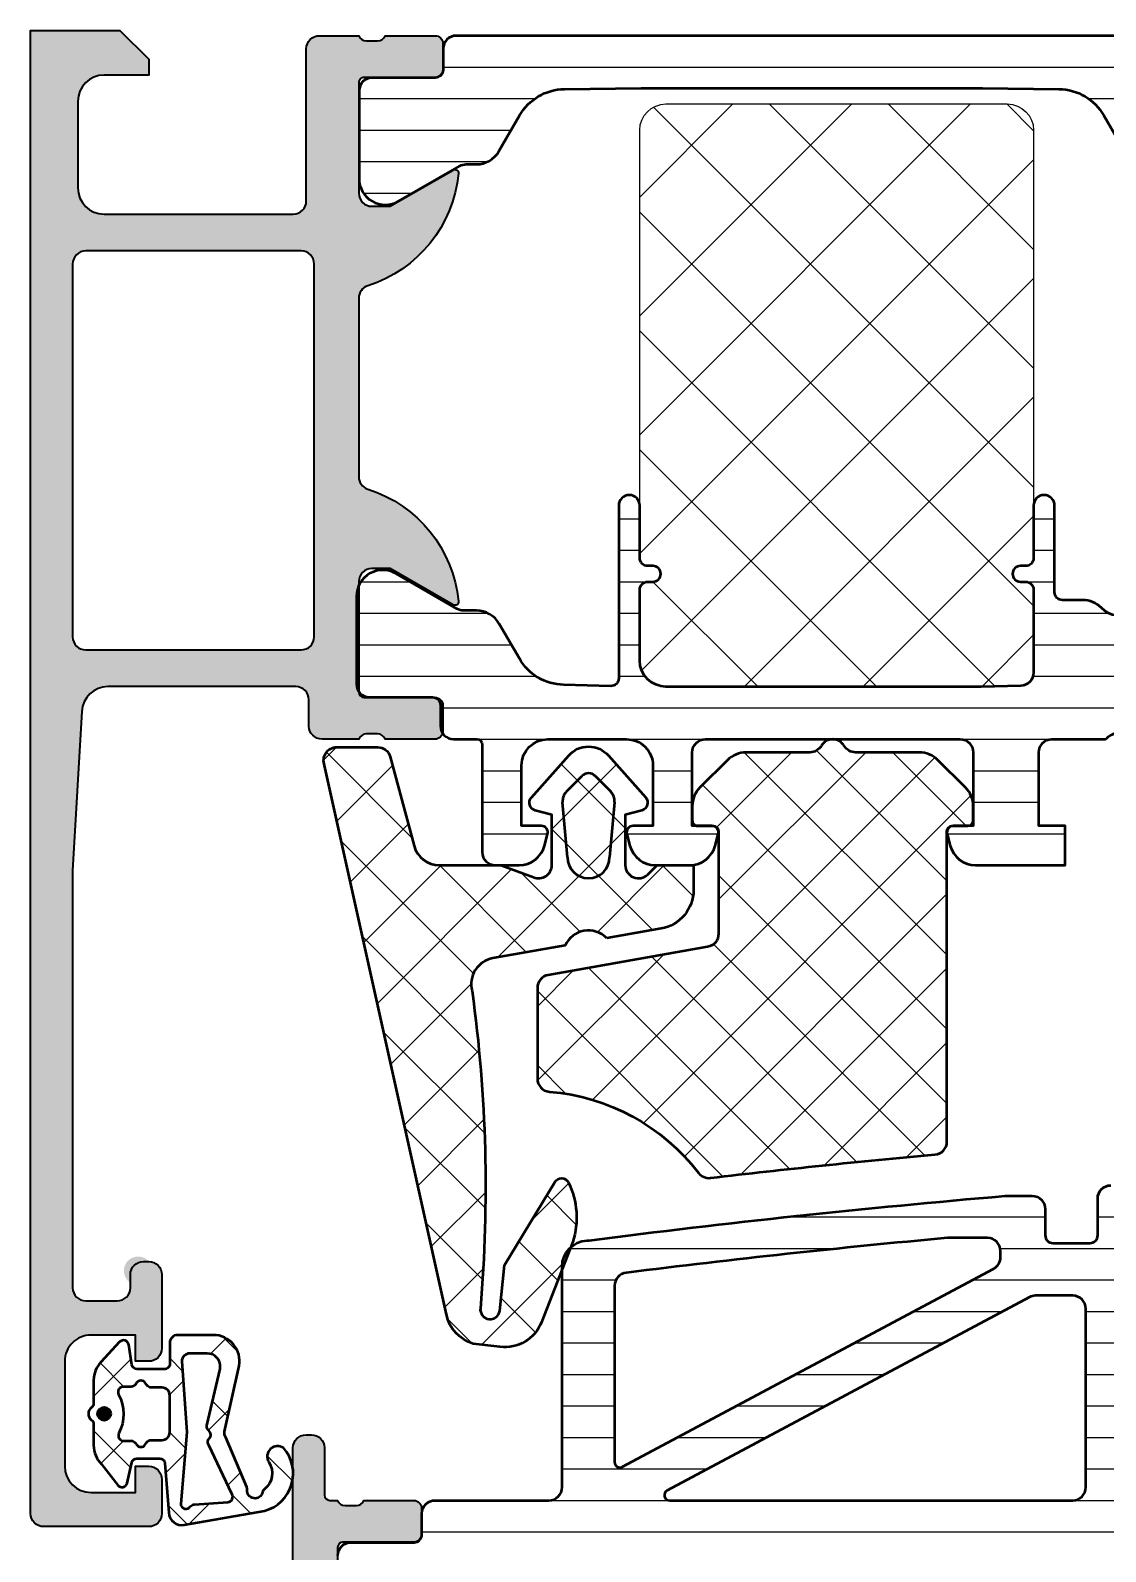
# Model space of a CAD drawing. Header units: millimetres. Extents: x 31 to 106, y 145 to 245.
# Drawn here: x 31.3 to 72.3, y 187.4 to 245.3 of the extents above; entities that cross this region are included whole.
import ezdxf

# ---------------------------------------------------------------- set-up
doc = ezdxf.new("R2010")
doc.units = ezdxf.units.MM
for name, color, linetype, lineweight in [('S03_AL_Kontur', 255, 'Continuous', 35), ('S04_AL_Schraffur', 253, 'Continuous', 25), ('S05_EPDM_Kontur', 31, 'Continuous', 50), ('S06_EPDM_Schraffur', 43, 'Continuous', 25), ('S07_Isolation_Kontur', 91, 'Continuous', 50), ('S08_Isolation_Schraffur', 103, 'Continuous', 25), ('S09_KS_Kontur', 254, 'Continuous', 50), ('S35_Dämmung_Kontur', 3, 'Continuous', 25), ('S36_Dämmung_Schraffur', 120, 'Continuous', 25)]:
    doc.layers.add(name, color=color, linetype=linetype, lineweight=lineweight)

msp = doc.modelspace()

# ---------------------------------------------------------------- hatches: boundary and pattern name
at = {"layer": 'S04_AL_Schraffur'}
h = msp.add_hatch(color=256, dxfattribs=at)
h.dxf.hatch_style = 1
h.paths.add_polyline_path([(44.16527519294664, 235.6048583005465, 0.2992013024098275), (47.61702966813671, 239.8770041083077, 0.6105378334010372), (47.4105145034149, 240.0101516453349), (45.01769418038735, 238.6286561877126), (44.31769418038735, 238.6286561877126, -0.414213562373095), (43.81769418038735, 239.1286561877126), (43.81769418038735, 243.3386561877125, -0.4142135623730943), (44.01769418038735, 243.5386561877125), (46.71769418038731, 243.5386561877125, 0.4142135623730943), (47.01769418038735, 243.8386561877126), (47.01769418038735, 244.8286561877125, 0.4142135623730943), (46.71769418038731, 245.1286561877125), (44.81769418038735, 245.1286561877125, -0.3178372451957852), (44.53485146791273, 244.9286561877125), (44.10053689286197, 244.9286561877125, -0.3178372451957847), (43.81769418038735, 245.1286561877125), (42.31769418038735, 245.1286561877125, 0.414213562373095), (41.81769418038735, 244.6286561877125), (41.81769418038735, 238.8286561877125, -0.4142135623730949), (41.31769418038735, 238.3286561877125), (34.11769418038735, 238.3286561877125, -0.4142135623730951), (33.11769418038735, 239.3286561877125), (33.11769418038735, 242.6286561877126, -0.4142135623730949), (34.11769418038735, 243.6286561877126), (35.81769418038735, 243.6286561877126), (35.81769418038735, 244.2286561877125), (34.71769418038735, 245.3286561877125), (31.31769418038735, 245.3286561877125), (31.31769418038733, 188.8286561877125, 0.4142135623730917), (31.81769418038734, 188.3286561877125), (35.81769418038733, 188.3286561877125, 0.4142135623730957), (36.31769418038733, 188.8286561877125), (36.31769418038733, 190.1286561877126, 0.4142135623730957), (35.81769418038733, 190.6286561877126), (35.31769418038733, 190.6286561877126), (35.31769418038733, 189.6286561877125), (33.61769418038734, 189.6286561877125, -0.4142135623730953), (32.61769418038734, 190.6286561877125), (32.61769418038733, 194.6286561877126, -0.4142135623730979), (33.61769418038735, 195.6286561877126), (35.31769418038733, 195.6286561877126), (35.31769418038734, 194.6286561877126), (35.81769418038733, 194.6286561877125, 0.4142135623730983), (36.31769418038733, 195.1286561877125), (36.31769418038733, 197.9286561877125, 0.4142135623731004), (35.81769418038733, 198.4286561877125, 1.076162944455414), (35.05699816460293, 197.6674280651443, -0.5688013135894785), (34.61769418038735, 196.9286561877125), (33.41769418038735, 196.9286561877125, -0.4142135623730964), (32.91769418038734, 197.4286561877125), (32.91769418038734, 213.3286561877125), (33.26381131127526, 219.3857059782511, -0.3975921079079044), (34.26218264569924, 220.3286561877125), (41.41769418038734, 220.3286561877125, -0.4142135623730945), (41.91769418038734, 219.8286561877125), (41.91769418038734, 218.8286561877125, 0.4142135623730961), (42.41769418038734, 218.3286561877125), (43.81769418038735, 218.3286561877125, -0.3178372451957805), (44.10053689286196, 218.5286561877125), (44.53485146791272, 218.5286561877125, -0.3178372451957868), (44.81769418038735, 218.3286561877125), (46.71769418038731, 218.3286561877125, 0.4142135623730966), (47.01769418038734, 218.6286561877126), (47.01769418038734, 219.6186561877125, 0.4142135623730951), (46.7176941803873, 219.9186561877125), (44.01769418038734, 219.9186561877125, -0.4142135623730936), (43.81769418038735, 220.1186561877125), (43.81769418038735, 224.3286561877125, -0.4142135623730951), (44.31769418038735, 224.8286561877125), (45.01769418038734, 224.8286561877125), (47.4105145034149, 223.4471607300902, 0.6105378334010365), (47.61702966813671, 223.5803082671174, 0.2992013024098272), (44.16527519294664, 227.8524540748786, -0.3261337620560258), (43.81769418038735, 228.3286561877125), (43.81769418038736, 235.1286561877126, -0.3261337620560252)])
h.paths.add_polyline_path([(42.11769418038735, 236.4286561877125), (42.11769418038735, 222.2286561877125, -0.4142135623730954), (41.61769418038735, 221.7286561877125), (33.41769418038734, 221.7286561877125, -0.4142135623730954), (32.91769418038734, 222.2286561877125), (32.91769418038734, 236.4286561877125, -0.4142135623730958), (33.41769418038735, 236.9286561877125), (41.61769418038735, 236.9286561877125, -0.4142135623730941)], flags=16)
h = msp.add_hatch(color=256, dxfattribs=at)
h.dxf.hatch_style = 1
h.paths.add_polyline_path([(43.0101012291484, 169.5286561877109, -0.3178372451957793), (43.29294394162302, 169.7286561877109), (43.72725851667378, 169.7286561877109, -0.3178372451957834), (44.0101012291484, 169.5286561877109), (45.91010122914836, 169.5286561877109, 0.4142135623730959), (46.2101012291484, 169.828656187711), (46.21010122914838, 170.8186561877109, 0.414213562373095), (45.91010122914833, 171.1186561877109), (43.21010122914838, 171.1186561877109, -0.4142135623730957), (43.01010122914837, 171.3186561877109), (43.0101012291483, 175.5286561877109, -0.4142135623730955), (43.5101012291483, 176.0286561877109), (44.2101012291483, 176.0286561877109), (46.60292155217587, 174.6471607300886, 0.6105378334010382), (46.80943671689768, 174.7803082671158, 0.2842929205727157), (43.61694753460064, 178.9615449839678, -0.6886036573143335), (43.61694753460063, 179.895767391454, 0.2842929205727156), (46.80943671689754, 184.0770041083061, 0.6105378334010355), (46.60292155217574, 184.2101516453333), (44.2101012291482, 182.8286561877109), (43.51010122914819, 182.8286561877109, -0.4142135623730935), (43.01010122914819, 183.3286561877109), (43.01010122914813, 187.5386561877109, -0.4142135623730958), (43.21010122914812, 187.7386561877109), (45.91010122914808, 187.7386561877109, 0.4142135623730934), (46.21010122914812, 188.038656187711), (46.2101012291481, 189.0286561877109, 0.4142135623730972), (45.91010122914806, 189.3286561877109), (44.0101012291481, 189.3286561877109, -0.3178372451957927), (43.72725851667348, 189.1286561877109), (43.29294394162272, 189.1286561877109, -0.3178372451957778), (43.01010122914811, 189.3286561877109), (42.71010122914809, 189.3286561877109, -0.4142135623730898), (42.5101012291481, 189.5286561877109), (42.5101012291481, 191.3286561877109, 0.4142135623730855), (42.01010122914811, 191.8286561877109), (41.81010122914873, 191.8286561877109, 0.4142135623731049), (41.31010122914871, 191.3286561877109), (41.3101012291487, 182.4286561877109, -0.4142135623730954), (40.81010122914871, 181.9286561877109), (33.0101012291487, 181.9286561877109, -0.4142135623730945), (32.5101012291487, 182.4286561877109), (32.5101012291487, 182.8286561877107, 0.4142135623730948), (32.0101012291487, 183.3286561877107), (31.81010122914869, 183.3286561877107, 0.414213562373095), (31.3101012291487, 182.8286561877107), (31.3101012291487, 149.8286561877107, 0.414213562373094), (31.8101012291487, 149.3286561877107), (35.81010122914869, 149.3286561877107, 0.4142135623730941), (36.31010122914869, 149.8286561877107), (36.31010122914869, 151.1286561877107, 0.4142135623730951), (35.81010122914869, 151.6286561877107), (35.31010122914869, 151.6286561877107), (35.31010122914869, 150.6286561877107), (33.61010122914869, 150.6286561877107, -0.4142135623730952), (32.61010122914869, 151.6286561877107), (32.61010122914869, 155.6286561877107, -0.4142135623730953), (33.6101012291487, 156.6286561877107), (35.3101012291487, 156.6286561877107), (35.3101012291487, 155.6286561877107), (35.81010122914869, 155.6286561877107, 0.4142135623730951), (36.31010122914869, 156.1286561877107), (36.31010122914869, 158.9286561877107, 0.4142135623730961), (35.81010122914869, 159.4286561877107), (35.6101012291487, 159.4286561877107, 0.4142135623730943), (35.1101012291487, 158.9286561877107), (35.1101012291487, 158.4286561877107, -0.4142135623730946), (34.6101012291487, 157.9286561877107), (33.41010122914869, 157.9286561877107, -0.4142135623730951), (32.91010122914869, 158.4286561877107), (32.91010122914869, 168.5286561877108, -0.4142135623730905), (33.91010122914868, 169.5286561877108)])
h.paths.add_polyline_path([(40.81010122914871, 170.7286561877112), (33.31010122914871, 170.7286561877109, -0.4142135623731053), (32.8101012291487, 171.2286561877109), (32.8101012291487, 180.2286561877109, -0.4142135623730952), (33.3101012291487, 180.7286561877109), (40.8101012291487, 180.7286561877109, -0.4142135623730939), (41.3101012291487, 180.2286561877109), (41.3101012291487, 171.2286561877112, -0.4142135623730847)], flags=16)
at = {"layer": 'S06_EPDM_Schraffur'}
h = msp.add_hatch(dxfattribs=at)
h.set_pattern_fill('NETZ', color=256, scale=2, angle=-45.00000000000001, style=0)
h.set_pattern_definition([(315, (31.3677119216043, 257.3285178041407), (1.414213562373095, 1.414213562373095), []), (44.99999999999999, (31.3677119216043, 257.3285178041407), (-1.414213562373095, 1.414213562373095), [])])
edge = h.paths.add_edge_path()
edge.add_arc((52.56314611915154, 210.0708882571863), 0.9713877610137671, 44.0059279454997, 155.9940641650832)
edge.add_line((51.67578017943199, 210.4660791873365), (48.92353118039334, 209.980786187716))
edge.add_arc((49.09722448890084, 208.9959563999015), 1.000029537757233, 100.0023272227083, 194.9989039853063)
edge.add_arc((-6.045031802060379, 201.2738012027431), 54.68795756790638, -4.856699398589797, 7.843717563104576, ccw=False)
edge.add_arc((48.81662236768193, 196.6026198447055), 0.372323870243271, 173.6647552018217, 351.2461870529219)
edge.add_line((49.18460918039334, 196.545956187716), (49.36177332646336, 198.2920631322287))
edge.add_line((49.36177332646336, 198.2920631322287), (51.27802311645477, 201.4561862756965))
edge.add_arc((51.53463280056364, 201.3007788433725), 0.3000000000000085, 26.129504434427815, 148.8001497065764, ccw=False)
edge.add_arc((49.11074659720434, 200.1117811160051), 2.999803682218476, -18.043392117398014, 26.129504434428497, ccw=False)
edge.add_line((51.96302657617078, 199.1826303997923), (50.77572844610092, 196.1216275247541))
edge.add_arc((49.37724480239701, 196.6640696859958), 1.499999999999998, -96.98741127286962, -21.200217391158276, ccw=False)
edge.add_line((49.19476790722414, 195.1752103297341), (48.16831318039333, 195.298824187716))
edge.add_arc((48.61939831883802, 196.7294404950903), 1.500046939615872, 192.5013586359846, 252.4995064209961, ccw=False)
edge.add_line((47.15491618039334, 196.404736187716), (42.51572518039335, 217.330746187716))
edge.add_arc((42.97768711259302, 217.5220754679668), 0.5000157200358424, 90.00194022615801, 202.4977114674045, ccw=False)
edge.add_line((42.97767018039335, 218.022091187716), (44.53502039517954, 218.022091187716))
edge.add_arc((44.53502039517954, 217.522091187716), 0.4999999999999991, 14.999917573376592, 90.0000000000004, ccw=False)
edge.add_line((45.01798349449419, 217.6515000154689), (45.92585118039335, 214.263272187716))
edge.add_arc((46.89180649996707, 214.5221296088279), 1.000038421200656, 195.0016864338887, 269.9992368739611)
edge.add_line((46.89179318039335, 213.522091187716), (49.22524918039335, 213.522091187716))
edge.add_line((49.22524918039335, 213.522091187716), (50.47637318039335, 213.066719187716))
edge.add_arc((50.66772265355308, 213.5286519815737), 0.4999965269076097, 247.4988730147113, 360.000940361173)
edge.add_line((51.16771918039335, 213.528660187716), (51.16771918039335, 215.448188187716))
edge.add_line((51.16771918039335, 215.448188187716), (50.5382488025999, 215.6168618540212))
edge.add_arc((50.61589777480236, 215.9066387287298), 0.3000000000000008, 138.3540704578866, 254.999355684077, ccw=False)
edge.add_line((50.39171808502017, 216.1059963638712), (51.81194518039334, 217.703056187716))
edge.add_arc((52.56769768039334, 217.0481781401498), 1.000013549128357, 40.909730829595105, 139.0902691704048, ccw=False)
edge.add_line((53.32345018039334, 217.703056187716), (54.74336821884023, 216.1059706072565))
edge.add_arc((54.51916538928366, 215.9066389960684), 0.2999999999999996, -74.99026211541212, 41.639278690996775, ccw=False)
edge.add_line((54.59686035178219, 215.6168744488886), (53.96773118039335, 215.448185187716))
edge.add_line((53.96773118039335, 215.448185187716), (53.96773118039335, 213.528660187716))
edge.add_arc((54.46772637218235, 213.528654360893), 0.4999951918229537, 179.999332288849, 315.0002945440687)
edge.add_line((54.82127818039334, 213.175106187716), (55.17544118039335, 213.528660187716))
edge.add_line((55.17544118039335, 213.528660187716), (56.56772718039335, 213.528660187716))
edge.add_line((56.56772718039335, 213.528660187716), (56.56772718039335, 212.587311187716))
edge.add_arc((55.0676952454513, 212.5873393662295), 1.500031935206718, -79.9991419466266, -0.0010763170158156754, ccw=False)
edge.add_line((55.32819518039334, 211.110100187716), (53.26183417899682, 210.7457431877284))
edge = h.paths.add_edge_path(flags=16)
edge.add_line((53.55567699844506, 215.932133559668), (53.36772718039335, 213.828660187716))
h = msp.add_hatch(dxfattribs=at)
h.set_pattern_fill('NETZ', color=256, scale=2, angle=315)
h.set_pattern_definition([(315, (8096.910820381468, 602.7575692869513), (1.414213562373096, 1.414213562373095), []), (44.99999999999999, (8096.910820381468, 602.7575692869513), (-1.414213562373095, 1.414213562373096), [])])
h.paths.add_polyline_path([(38.27832109200216, 195.6281009038623, -0.4663076581551321), (39.26312884501357, 194.4544527261954), (38.70229377031563, 191.9476793517489, 0.1943803091377076), (38.74902482445276, 191.7278270274078), (39.54864645517017, 189.8282961821328, -0.1245515656052123), (39.56336824101862, 189.7312877751708, 0.9535554699816328), (40.15173220616788, 189.6455206579036, -0.1581425314764783), (40.21726583850767, 189.7501131924456, 0.3934005798321075), (40.38649384142872, 190.7912639663129, -0.8049705974469828), (40.9507112112048, 191.3283923290392, -0.555398779801718), (40.22842184163682, 188.932411345188), (37.16443632488762, 188.3958105833204, -0.4427654286970089), (36.57966032508983, 188.8499105983982), (36.43394853502531, 190.7413874651118, 0.3948670791996577), (36.23439062117149, 190.9280969038623), (35.36748174702706, 190.9280969038624, 0.3488735622163756), (35.17266275301307, 190.773324766638), (34.98908516122145, 189.9825643910241, -0.6341571971656018), (34.63539518416263, 189.9063014691836), (34.02299848551564, 190.7071199496536, -0.2034522994235669), (33.71765685597501, 191.4264597499918), (33.71765685597501, 192.2283129038611, 0.2360679775000604), (33.63765685597417, 192.3883129038619, -0.5000000000001842), (33.63765685597417, 192.8683129038623, 0.2360679774996756), (33.7176568559741, 193.0283129038621), (33.7176568559741, 193.9100049289086, -0.1903920438502426), (33.98771620773158, 194.5935154628749), (34.70876589635799, 195.3635452590176, -0.6233693057504083), (35.05222084562291, 195.258574133154), (35.17470113284224, 194.4963602943697, 0.3682809726900964), (35.37216795245848, 194.3280912752993), (36.41766485597481, 194.3280912752993, 0.4142135623730951), (36.61766485597462, 194.5280912752991), (36.61766485597462, 195.3281009038621, -0.4142135623730951), (36.91766485597481, 195.6281009038623)])
h.paths.add_polyline_path([(37.3772181405663, 194.9281009038623, 0.4142135623730544), (37.07721814056612, 194.6281009038622), (37.26418800803521, 191.930671003431), (37.03398694042488, 189.2027218820645, 0.7374454539019386), (37.39906287068487, 189.0898062620251, -0.2337516465742355), (37.55367160969553, 189.1766165489364), (38.82541468890548, 189.2614885762672, 0.5831827633969052), (38.98075501216744, 189.5730530639123), (38.10115289220965, 191.4365325117668, -0.3561593751159847), (38.12410332584085, 191.6883419981618, 0.4460614188441199), (38.10508177713444, 191.9853630900179, -0.276121491288058), (38.03195575870512, 192.1771429117062), (38.53237424998923, 194.3412768150289, 0.466307658154842), (38.03997037348262, 194.9281009038623)], flags=16)
h.paths.add_polyline_path([(36.31766485597444, 193.6285256359857), (35.91156473340078, 193.6285256359857, -0.243487066904304), (35.74826063308473, 193.7130623482277), (35.68444011928813, 193.8033261176875, 0.5373193821394026), (35.3508857904605, 193.8033261176874), (35.30880681757543, 193.7438122328626, -0.2434870669036027), (35.14550271726029, 193.6592755206215), (34.84615851752341, 193.6592755206215, 0.5634346059587853), (34.66890755258618, 193.3666359209453, -0.2410849356643817), (34.68142442800826, 191.8869780043404, 0.5578755624467362), (34.86021724750179, 191.5973502871029), (35.14550271726029, 191.5973502871029, -0.2434870669037885), (35.30880681757634, 191.5128135748613), (35.3508857904605, 191.4532996900369, 0.537319382139437), (35.68444011928813, 191.4532996900369), (35.74826063308473, 191.5435634594964, -0.2434870669046598), (35.91156473340078, 191.6281001717386), (36.31766485597444, 191.6281001717386, 0.4142135623730542), (36.61766485597462, 191.9281001717387), (36.61766485597462, 193.3285256359856, 0.4142135623730951)], flags=16)
h.paths.add_polyline_path([(34.11765685597464, 192.8783129038622, 1), (34.11765685597464, 192.3783129038622, 1)], flags=16)
at = {"layer": 'S08_Isolation_Schraffur'}
h = msp.add_hatch(dxfattribs=at)
h.set_pattern_fill('LINIE', color=256, scale=1.2, angle=-1.272221872585407e-14)
h.set_pattern_definition([(360, (61.06769418038735, 245.1286561877125), (3.399323338588787e-16, 1.2), [])])
h.paths.add_polyline_path([(72.97901904579254, 240.7286561877125, 0.267949192431127), (73.84504444957699, 240.2286561877125), (74.23243829206159, 240.2286561877125, -0.1316524975874004), (74.4824382920616, 240.1616688896047), (76.80769418038734, 238.8191817765451, 0.5773502691896268), (78.30769418038736, 239.6852071803295), (78.30769418038736, 243.0286561877125, 0.4142135623730951), (77.80769418038734, 243.5286561877125), (75.40769418038735, 243.5286561877125, -0.4142135623730958), (75.10769418038734, 243.8286561877125), (75.10769418038734, 244.6286561877125, 0.4142135623730951), (74.60769418038734, 245.1286561877125), (47.52769418038735, 245.1286561877125, 0.4142135623730935), (47.02769418038735, 244.6286561877125), (47.02769418038735, 243.8286561877125, -0.4142135623730935), (46.72769418038735, 243.5286561877125), (44.32769418038735, 243.5286561877125, 0.4142135623730966), (43.82769418038735, 243.0286561877125), (43.82769418038735, 239.6852071803295, 0.5773502691896255), (45.32769418038734, 238.8191817765451), (47.6529500687131, 240.1616688896047, -0.1316524975873947), (47.9029500687131, 240.2286561877125), (48.29034391119773, 240.2286561877125, 0.2679491924311212), (49.15636931498216, 240.7286561877125), (49.94398391825275, 242.0928446973604, -0.2646477754690327), (51.65137296201445, 243.0926926409315), (54.56769418038735, 243.1286561877125), (67.56769418038735, 243.1286561877125), (70.48401539876025, 243.0926926409315, -0.264647775469033), (72.19140444252194, 242.0928446973604)])
h = msp.add_hatch(dxfattribs=at)
h.set_pattern_fill('LINIE', color=256, scale=1.2, angle=180)
h.set_pattern_definition([(180, (61.01769418038734, 218.3261499062658), (-3.399323338588787e-16, -1.2), [])])
h.paths.add_polyline_path([(47.8029500687131, 223.2261499062658, -0.1316524975873974), (47.55295006871309, 223.2931372043736), (45.22769418038735, 224.6356243174332, 0.5773502691896261), (43.72769418038735, 223.7695989136488), (43.72769418038734, 220.4261499062658, 0.414213562373095), (44.22769418038734, 219.9261499062658), (46.62769418038734, 219.9261499062658, -0.4142135623730947), (46.92769418038734, 219.6261499062658), (46.92769418038734, 218.8261499062658, 0.4142135623730955), (47.42769418038735, 218.3261499062658), (48.26769418038734, 218.3261499062658), (48.26769418038734, 218.3286561877125, 0.02504709114045534), (48.31769418038734, 218.3261499062658, -0.41421356237309), (48.51769418038734, 218.1261499062658), (48.51769418038734, 214.0261499062658, 0.4142135623730965), (49.01769418038735, 213.5261499062658), (49.92424974697201, 213.5261499062658, 0.3394542588633713), (50.89017557326106, 214.2673308611633), (51.00917563695961, 214.7114451449902, 0.4931454260313071), (50.76769418038734, 215.0261499062658), (50.01769418038734, 215.0261499062658), (50.01769418038734, 217.3261499062658, -0.4142135623730954), (51.01769418038734, 218.3261499062658), (54.01769418038734, 218.3261499062658, -0.4142135623730951), (55.01769418038735, 217.3261499062658), (55.01769418038735, 215.0261499062658), (54.26769418038734, 215.0261499062658, 0.4931454260313065), (54.02621272381508, 214.7114451449902), (54.14521278751362, 214.2673308611633, 0.3394542588633756), (55.11113861380269, 213.5261499062658), (56.42424974697202, 213.5261499062658, 0.3394542588633764), (57.39017557326108, 214.2673308611633), (57.50917563695961, 214.7114451449902, 0.4931454260313008), (57.26769418038735, 215.0261499062658), (56.51769418038735, 215.0261499062658), (56.51769418038735, 217.8261499062658, -0.4142135623730953), (57.01769418038735, 218.3261499062658), (66.71769418038734, 218.3261499062658, -0.4142135623730948), (67.21769418038734, 217.8261499062658), (67.21769418038734, 215.0261499062658), (66.46769418038734, 215.0261499062658, 0.4931454260313027), (66.22621272381508, 214.7114451449902), (66.34521278751362, 214.2673308611633, 0.3394542588633759), (67.31113861380268, 213.5261499062658), (70.71769418038734, 213.5261499062658), (70.71769418038734, 215.0261499062658), (69.71769418038734, 215.0261499062658), (69.71769418038734, 217.8261499062658, -0.4142135623730951), (70.21769418038734, 218.3261499062658), (72.25867718601239, 218.3261499062658, -0.4472135954999584), (73.37671117476229, 218.3261499062658), (73.71769418038733, 218.3261499062658, 0.0250470911404609), (73.76769418038735, 218.3286561877125), (73.76769418038735, 218.3261499062658), (74.60769418038734, 218.3261499062658, 0.4142135623730945), (75.10769418038734, 218.8261499062658), (75.10769418038734, 219.6261499062658, -0.4142135623730935), (75.40769418038735, 219.9261499062658), (77.80769418038734, 219.9261499062658, 0.4142135623730958), (78.30769418038734, 220.4261499062658), (78.30769418038734, 223.7695989136488, 0.5773502691896258), (76.80769418038734, 224.6356243174332), (74.48243829206159, 223.2931372043736, -0.1316524975873963), (74.23243829206159, 223.2261499062658), (73.56602565774213, 223.2261499062658, 0.1313259594334767), (73.31658183195721, 223.1594832395992, -0.3418863450050346), (72.10355133753306, 223.3261499062658, 0.2015127546239948), (71.38940849467878, 223.6261499062658), (70.61769418038735, 223.6261499062658, -0.4142135623730955), (70.31769418038735, 223.9261499062658), (70.31769418038735, 227.2261499062658, 1), (69.51769418038735, 227.2261499062658), (69.51769418038735, 225.2261499062658, -0.4142135623730951), (69.21769418038735, 224.9261499062658), (69.01769418038735, 224.9261499062658, 1), (69.01769418038735, 224.3261499062658), (69.21769418038734, 224.3261499062658, -0.4142135623730955), (69.51769418038734, 224.0261499062658), (69.51769418038735, 220.8635752600964, -0.4069560149708261), (69.03011402366454, 220.3637295364047), (67.51769418038735, 220.3261499062658), (55.51769418038737, 220.3261499062658, -0.4142135623730931), (54.51769418038737, 221.3261499062658), (54.51769418038735, 224.0261499062658, -0.4142135623730966), (54.81769418038735, 224.3261499062658), (55.01769418038735, 224.3261499062658, 1), (55.01769418038735, 224.9261499062658), (54.81769418038735, 224.9261499062658, -0.4142135623730973), (54.51769418038735, 225.2261499062658), (54.51769418038735, 227.2261499062658, 1), (53.71769418038734, 227.2261499062658), (53.71769418038734, 220.6535745892182, -0.4215085466203933), (53.41024227442102, 220.3536671550032), (51.61458623792378, 220.3982844548939, -0.2613037072498511), (49.93221480346366, 221.397667349661), (49.16521504179414, 222.7261499062658, 0.2679491924311232), (48.2991896380097, 223.2261499062658)])
h = msp.add_hatch(dxfattribs=at)
h.set_pattern_fill('NETZ', color=256, scale=2, angle=135, style=0)
h.set_pattern_definition([(135, (1.163832002026854e-05, -9.349996825810377), (-1.414213562373095, -1.414213562373095), []), (225, (1.163832002026854e-05, -9.349996825810377), (1.414213562373095, -1.414213562373095), [])])
h.paths.add_polyline_path([(66.21769418038734, 202.9977733942243, -0.3884104338829764), (65.76208258947597, 202.4997476226635, 0.007166509929646728), (57.20848796522262, 201.6136393327409, -0.2639988165518953), (56.753598665456, 201.8052456731931, 0.2110421551793241), (51.07628159749733, 204.8986770756887, -0.3901301570915313), (50.61769418038734, 205.3969591223033), (50.61769418038735, 208.8508553885752, -0.3639708616849142), (51.03087118276945, 209.3432594574908), (57.10451717800525, 210.4141932394509, 0.3639708616849147), (57.51769418038734, 210.9065973083665), (57.51769418038734, 214.8261432469018, 0.4142135623730939), (57.31769418038735, 215.0261432469017), (56.71769418038735, 215.0261432469017, -0.4142135623730939), (56.51769418038734, 215.2261432469018), (56.51769418038734, 215.7760709754031, -0.198912043882155), (56.81058651903687, 216.4831768764246), (57.86066283575126, 217.5332558072873, -0.1989126908772015), (58.56777049710172, 217.8261499062658), (61.00166877660291, 217.8261499062658, 0.2679491924311227), (61.43468147849512, 218.0761499062658, -0.5773502691896256), (62.30070688227956, 218.0761499062658, 0.267949192431122), (62.73371958417178, 217.8261499062658), (65.16761786367297, 217.8261499062658, -0.1989126908772013), (65.87472552502344, 217.5332558072873), (66.92480184173782, 216.4831768764246, -0.1989120438821545), (67.21769418038734, 215.7760709754031), (67.21769418038734, 215.2261432469018, -0.4142135623730938), (67.01769418038735, 215.0261432469017), (66.41769418038734, 215.0261432469017, 0.4142135623730944), (66.21769418038734, 214.8261432469018)])
h = msp.add_hatch(dxfattribs=at)
h.set_pattern_fill('LINIE', color=256, scale=1.2, angle=-1.272221872585407e-14)
h.set_pattern_definition([(360, (66.5101012291481, 189.3286561877109), (3.399323338588787e-16, 1.2), [])])
h.paths.add_polyline_path([(73.8101012291481, 189.3286561877109, -0.4142135623730949), (73.3101012291481, 189.8286561877109), (73.3101012291481, 197.2286561877109, -0.4627606305581523), (73.54253004079543, 197.4260096071775), (76.52902920002981, 196.9352726390445, 0.4627606305581504), (77.1101012291481, 197.4286561877109), (77.1101012291481, 198.9286561877109, 0.414213562373095), (76.9101012291481, 199.1286561877109), (74.36010122914811, 199.1286561877109, -0.4142135623730952), (74.16010122914811, 199.3286561877109), (74.16010122914811, 201.1286561877109, 0.4142135623730899), (73.96010122914811, 201.3286561877109), (72.46010122914811, 201.3286561877109, 0.414213562373096), (71.96010122914811, 200.8286561877109), (71.96010122914811, 199.4286561877109, -0.4142135623730935), (71.66010122914811, 199.1286561877109), (70.2601012291481, 199.1286561877109, -0.4142135623730951), (69.96010122914811, 199.4286561877109), (69.96010122914811, 200.4286561877109, 0.4142135623731051), (69.4601012291481, 200.9286561877109), (68.43980266469983, 200.9286561877109, 0.01077801175281386), (52.32396227914062, 199.2003754868346, 0.3459938938897501), (51.5601012291481, 198.2286561877109), (51.5601012291481, 189.8286561877109, -0.4142135623730929), (51.0601012291481, 189.3286561877109), (46.72010122914811, 189.3286561877109, 0.4142135623730986), (46.22010122914811, 188.8286561877109), (46.22010122914811, 188.0286561877109, -0.4142135623730996), (45.92010122914811, 187.7286561877109), (43.52010122914811, 187.7286561877109, 0.414213562373097), (43.02010122914811, 187.2286561877109), (43.0201012291481, 183.8852071803279, 0.577350269189627), (44.5201012291481, 183.0191817765435), (46.96138252125833, 184.4286561877109), (47.54159668677038, 184.4286561877108, 0.267949192431155), (48.40762209055494, 184.9286561877108), (49.11327401670755, 186.150881176266, -0.2627698868176775), (50.80661855815617, 187.1505065974295), (60.01010122914808, 187.3286561877109), (73.01010122914809, 187.3286561877109), (79.32480075494905, 187.1429297310697, -0.4056275268475895), (79.8101012291481, 186.6431458538375), (79.8101012291481, 184.5286561877109, 0.4142135623730951), (80.3101012291481, 184.0286561877109), (81.8101012291481, 184.0286561877109, 0.6722565926172234), (82.38162453826284, 184.7572655113568, -1.210957571255338), (84.3101012291481, 185.1286561877109), (84.3101012291481, 184.9286561877108, 0.4142135623731172), (84.81010122914813, 184.4286561877108), (86.0588199370379, 184.4286561877109), (88.5001012291481, 183.0191817765435, 0.5773502691896271), (90.0001012291481, 183.8852071803279), (90.0001012291481, 187.2286561877109, 0.4142135623730944), (89.5001012291481, 187.7286561877109), (87.1001012291481, 187.7286561877109, -0.4142135623730904), (86.80010122914811, 188.0286561877109), (86.8001012291481, 188.8286561877109, 0.4142135623730931), (86.3001012291481, 189.3286561877109), (83.79999917770473, 189.3286561877109, -0.4082482904638645), (82.82020328059147, 189.3286561877109)])
h.paths.add_polyline_path([(71.5101012291481, 189.8286561877109, -0.4142135623730951), (71.0101012291481, 189.3286561877109), (55.65928568332578, 189.3286561877109, -0.7805831932101502), (55.56508330708189, 189.7050815609144), (69.46820312484668, 197.1286561877109), (71.0101012291481, 197.1286561877109, -0.4142135623730951), (71.5101012291481, 196.6286561877109)], flags=16)
h.paths.add_polyline_path([(67.99560716975782, 198.1561612369669), (53.85430360539198, 190.6054083335707, -0.566348922232837), (53.5601012291481, 190.7818337067742), (53.56010122914816, 197.5056882635093, -0.3782394917421361), (53.99807872254424, 198.0018265594256, -0.008221414753644544), (66.24454676483998, 199.3286561877109), (67.7601012291481, 199.3286561877109, -0.4142135623730952), (68.2601012291481, 198.8286561877109), (68.2601012291481, 198.5972246699757, -0.2768547107300964)], flags=16)
at = {"layer": 'S09_KS_Kontur'}
h = msp.add_hatch(color=256, dxfattribs=at)
h.dxf.hatch_style = 1
h.paths.add_polyline_path([(34.11765685597464, 192.8783129038622, 1), (34.11765685597464, 192.3783129038622, 1)])
at = {"layer": 'S36_Dämmung_Schraffur'}
h = msp.add_hatch(dxfattribs=at)
h.set_pattern_fill('NETZ', color=256, scale=3.200000000000001, angle=135)
h.set_pattern_definition([(135, (61.01769418038734, 218.3261499062658), (-2.262741699796953, -2.262741699796952), []), (225, (61.01769418038734, 218.3261499062658), (2.262741699796952, -2.262741699796953), [])])
h.paths.add_polyline_path([(55.51769418038735, 242.5261499062658, 0.4142135623730951), (54.51769418038735, 241.5261499062658), (54.51769418038735, 225.2261499062658, 0.4142135623730963), (54.81769418038735, 224.9261499062658), (55.01769418038735, 224.9261499062658, -1), (55.01769418038735, 224.3261499062658), (54.81769418038736, 224.3261499062658, 0.4142135623730966), (54.51769418038735, 224.0261499062658), (54.51769418038737, 221.3261499062658, 0.4142135623730933), (55.51769418038737, 220.3261499062658), (67.51769418038735, 220.3261499062658), (69.03011402366454, 220.3637295364046, 0.4069560149708265), (69.51769418038734, 220.8635752600964), (69.51769418038734, 224.0261499062658, 0.4142135623730959), (69.21769418038734, 224.3261499062658), (69.01769418038735, 224.3261499062658, -1), (69.01769418038735, 224.9261499062658), (69.21769418038735, 224.9261499062658, 0.4142135623730951), (69.51769418038735, 225.2261499062658), (69.51769418038735, 241.5261499062658, 0.4142135623730951), (68.51769418038735, 242.5261499062658)])

# ---------------------------------------------------------------- linework, layer by layer
at = {"layer": 'S03_AL_Kontur'}
for points in [[(44.16527519294664, 235.6048583005465, 0.3261337620560254), (43.81769418038736, 235.1286561877126), (43.81769418038735, 228.3286561877125, 0.3261337620560238), (44.16527519294664, 227.8524540748786, -0.2992013024098274), (47.61702966813671, 223.5803082671174, -0.6105378334010445), (47.4105145034149, 223.4471607300902), (45.01769418038734, 224.8286561877125), (44.31769418038735, 224.8286561877125, 0.414213562373095), (43.81769418038735, 224.3286561877125), (43.81769418038735, 220.1186561877125, 0.414213562373095), (44.01769418038734, 219.9186561877125), (46.7176941803873, 219.9186561877125, -0.414213562373095), (47.01769418038734, 219.6186561877125), (47.01769418038734, 218.6286561877126, -0.414213562373095), (46.7176941803873, 218.3286561877125), (44.81769418038735, 218.3286561877125, 0.3178372451957844), (44.53485146791273, 218.5286561877125), (44.10053689286197, 218.5286561877125, 0.3178372451957838), (43.81769418038735, 218.3286561877125), (42.41769418038734, 218.3286561877125, -0.414213562373095), (41.91769418038734, 218.8286561877125), (41.91769418038734, 219.8286561877125, 0.414213562373095), (41.41769418038734, 220.3286561877125), (34.26218264569924, 220.3286561877125, 0.3975921079079039), (33.26381131127526, 219.3857059782511), (32.91769418038734, 213.3286561877125), (32.91769418038734, 197.4286561877125, 0.4142135623730934), (33.41769418038734, 196.9286561877125), (34.61769418038734, 196.9286561877125, 0.4142135623730983), (35.11769418038734, 197.4286561877125), (35.11769418038734, 197.9286561877125, -0.4142135623730915), (35.61769418038734, 198.4286561877125), (35.81769418038733, 198.4286561877125, -0.4142135623730963), (36.31769418038733, 197.9286561877125), (36.31769418038733, 195.1286561877126, -0.4142135623730966), (35.81769418038733, 194.6286561877125), (35.31769418038733, 194.6286561877125), (35.31769418038733, 195.6286561877126), (33.61769418038734, 195.6286561877126, 0.4142135623730954), (32.61769418038733, 194.6286561877126), (32.61769418038734, 190.6286561877125, 0.4142135623730953), (33.61769418038734, 189.6286561877125), (35.31769418038733, 189.6286561877125), (35.31769418038733, 190.6286561877126), (35.81769418038733, 190.6286561877126, -0.4142135623730963), (36.31769418038733, 190.1286561877126), (36.31769418038733, 188.8286561877125, -0.4142135623730957), (35.81769418038733, 188.3286561877125), (31.81769418038733, 188.3286561877125, -0.4142135623730927), (31.31769418038733, 188.8286561877125), (31.31769418038735, 245.3286561877125), (34.71769418038735, 245.3286561877125), (35.81769418038735, 244.2286561877125), (35.81769418038735, 243.6286561877126), (34.11769418038735, 243.6286561877126, 0.414213562373095), (33.11769418038735, 242.6286561877126), (33.11769418038735, 239.3286561877125, 0.4142135623730954), (34.11769418038735, 238.3286561877125), (41.31769418038735, 238.3286561877125, 0.414213562373095), (41.81769418038735, 238.8286561877125), (41.81769418038735, 244.6286561877125, -0.414213562373095), (42.31769418038735, 245.1286561877125), (43.81769418038735, 245.1286561877125, 0.3178372451957845), (44.10053689286197, 244.9286561877125), (44.53485146791273, 244.9286561877125, 0.3178372451957836), (44.81769418038735, 245.1286561877125), (46.71769418038731, 245.1286561877125, -0.414213562373095), (47.01769418038735, 244.8286561877125), (47.01769418038735, 243.8386561877126, -0.414213562373095), (46.71769418038731, 243.5386561877125), (44.01769418038735, 243.5386561877125, 0.414213562373095), (43.81769418038735, 243.3386561877125), (43.81769418038735, 239.1286561877126, 0.414213562373095), (44.31769418038735, 238.6286561877126), (45.01769418038735, 238.6286561877126), (47.4105145034149, 240.0101516453349, -0.6105378334010371), (47.61702966813671, 239.8770041083077, -0.2992013024098275)], [(42.11769418038735, 236.4286561877125, 0.4142135623730937), (41.61769418038735, 236.9286561877125), (33.41769418038734, 236.9286561877125, 0.4142135623730949), (32.91769418038734, 236.4286561877125), (32.91769418038734, 222.2286561877125, 0.4142135623730954), (33.41769418038734, 221.7286561877125), (41.61769418038734, 221.7286561877125, 0.4142135623730976), (42.11769418038735, 222.2286561877125)]]:
    msp.add_lwpolyline(points, format="xyb", close=True, dxfattribs=at)
msp.add_lwpolyline([(41.3101012291487, 182.4286561877109), (41.31010122914871, 191.3286561877109, -0.4142135623730963), (41.81010122914871, 191.8286561877109), (42.01010122914808, 191.8286561877109, -0.4142135623730924), (42.5101012291481, 191.3286561877109), (42.5101012291481, 189.5286561877109, 0.4142135623730983), (42.7101012291481, 189.3286561877109), (43.01010122914811, 189.3286561877109, 0.3178372451957788), (43.29294394162272, 189.1286561877109), (43.72725851667349, 189.1286561877109, 0.317837245195788), (44.0101012291481, 189.3286561877109), (45.91010122914806, 189.3286561877109, -0.4142135623730994), (46.2101012291481, 189.0286561877109), (46.21010122914812, 188.038656187711, -0.4142135623730908), (45.91010122914808, 187.7386561877109), (43.21010122914812, 187.7386561877109, 0.4142135623730918), (43.01010122914813, 187.5386561877109), (43.01010122914819, 183.3286561877109, 0.4142135623730989)], format="xyb", dxfattribs=at)
at = {"layer": 'S05_EPDM_Kontur'}
for p, q in [((51.72452789362325, 216.3304904674451), (52.32071918039335, 216.925654187716)), ((52.81471918039335, 216.925654187716), (53.41090968554352, 216.3304902508318)), ((51.76772718039334, 213.828660187716), (51.57976064295593, 215.9321294674423)), ((53.55567699844506, 215.932133559668), (53.36772718039335, 213.828660187716))]:
    msp.add_line(p, q, dxfattribs=at)
for points in [[(53.26183417899682, 210.7457431877284, 0.5316430331001899), (51.67578017943199, 210.4660791873365), (48.92353118039335, 209.980786187716, 0.439992702436282), (48.13126518039335, 208.737148187716, -0.05547281920364629), (48.44657218039333, 196.643704187716, 0.9791136495009338), (49.18460918039334, 196.545956187716), (49.36177332646336, 198.2920631322287), (51.27802311645477, 201.4561862756965, -0.5929934055036312), (51.80397307363501, 201.4328993084861, -0.1951633317931907), (51.96302657617078, 199.1826303997923), (50.77572844610091, 196.121627524754, -0.3432893137805402), (49.19476790722414, 195.1752103297341), (48.16831318039333, 195.298824187716, -0.2679405303893479), (47.15491618039334, 196.404736187716), (42.51572518039335, 217.330746187716, -0.5344874131274634), (42.97767018039335, 218.022091187716), (44.53502039517954, 218.022091187716, -0.3394546599600588), (45.01798349449419, 217.6515000154689), (45.92585118039335, 214.263272187716, 0.3394423390899859), (46.89179318039335, 213.522091187716), (49.22524918039335, 213.522091187716), (50.47637318039335, 213.066719187716, 0.5345227336838109), (51.16771918039335, 213.528660187716), (51.16771918039335, 215.448188187716), (50.5382488025999, 215.6168618540212, -0.5579955160342146), (50.39171808502017, 216.1059963638712), (51.81194518039334, 217.703056187716, -0.4566779488816962), (53.32345018039334, 217.703056187716), (54.74336821884023, 216.1059706072565, -0.557905431758789), (54.59686035178219, 215.6168744488886), (53.96773118039335, 215.448185187716), (53.96773118039334, 213.528660187716, 0.6681847110986507), (54.82127818039334, 213.175106187716), (55.17544118039335, 213.528660187716), (56.56772718039335, 213.528660187716), (56.56772718039335, 212.587311187716, -0.363960675891649), (55.32819518039334, 211.110100187716)], [(35.17266275301307, 190.7733247666377, -0.3488735622165358), (35.36748174702706, 190.9280969038624), (36.23439062117058, 190.9280969038623, -0.3888787318535669), (36.43362956078971, 190.7455280524119), (36.57966032508983, 188.8499105983984, 0.4427654286971779), (37.16443632488762, 188.3958105833204), (40.22842184163682, 188.932411345188, 0.5553987798017208), (40.9507112112048, 191.3283923290392, 0.8049705974470176), (40.38649384142872, 190.7912639663129, -0.3889821238053355), (40.22658246656528, 189.7574598402295, 0.1733835156307519), (40.15173220616788, 189.6455206579037, -0.9541509316340522), (39.56340449855787, 189.7316571853065, 0.124080598282256), (39.54864645516926, 189.828296182136), (38.74902482445276, 191.7278270274078, -0.1943803091377077), (38.70229377031563, 191.9476793517489), (39.26312884501357, 194.4544527261954, 0.4663076581552932), (38.27832109200125, 195.6281009038623), (36.91766485597481, 195.6281009038623, 0.4142135623730396), (36.61766485597462, 195.3281009038622), (36.61766485597462, 194.5280912752993, -0.4142135623732615), (36.41766485597481, 194.3280912752993), (35.37216795245848, 194.3280912752993, -0.3682809726899778), (35.17470113284224, 194.4963602943696), (35.05222084562291, 195.258574133154, 0.6233693057504164), (34.70876589635799, 195.3635452590176), (33.98771620773158, 194.5935154628753, 0.1903920438503037), (33.7176568559741, 193.9100049289088), (33.7176568559741, 193.0283129038623, -0.2360679774999548), (33.63765685597417, 192.8683129038622, 0.4999999999995973), (33.63765685597417, 192.3883129038621, -0.2360679774995496), (33.71765685597501, 192.228312903862), (33.71765685597501, 191.4264597499921, 0.2034522994236365), (34.02299848551564, 190.7071199496536), (34.63539518416263, 189.9063014691836, 0.634157197165325), (34.98908516122145, 189.9825643910239)], [(38.82541468890548, 189.2614885762672, 0.583182763396857), (38.98075501216744, 189.5730530639123), (38.10115289220965, 191.4365325117668, -0.3561593751153267), (38.12410332584085, 191.6883419981615, 0.4460614188439155), (38.10508177713535, 191.9853630900174, -0.2761214912888708), (38.03195575870512, 192.1771429117062), (38.53237424998923, 194.3412768150289, 0.4663076581550322), (38.03997037348262, 194.9281009038623), (37.3772181405663, 194.9281009038623, 0.4142135623731782), (37.07721814056612, 194.6281009038622), (37.26418800803521, 191.930671003431), (37.03398694042488, 189.2027218820645, 0.737445453901833), (37.39906287068487, 189.089806262025, -0.2337516465743127), (37.55367160969553, 189.1766165489364)], [(35.3508857904605, 193.8033261176874), (35.30880681757634, 193.7438122328633, -0.2434870669040378), (35.14550271726119, 193.6592755206215), (34.84615851752341, 193.6592755206215, 0.5634346059588069), (34.66890755258618, 193.366635920945, -0.2410849356643324), (34.68142442800826, 191.8869780043403, 0.5578755624467475), (34.86021724750179, 191.5973502871029), (35.14550271726029, 191.5973502871029, -0.2434870669040133), (35.30880681757634, 191.5128135748612), (35.3508857904605, 191.4532996900369, 0.5373193821394313), (35.68444011928813, 191.4532996900369), (35.74826063308473, 191.5435634594971, -0.2434870669039241), (35.91156473340078, 191.6281001717386), (36.31766485597444, 191.6281001717386, 0.4142135623730674), (36.61766485597462, 191.9281001717386), (36.61766485597462, 193.3285256359858, 0.414213562373095), (36.31766485597444, 193.6285256359857), (35.91156473340078, 193.6285256359857, -0.2434870669039391), (35.74826063308473, 193.7130623482276), (35.68444011928813, 193.8033261176875, 0.5373193821394199)]]:
    msp.add_lwpolyline(points, format="xyb", close=True, dxfattribs=at)
msp.add_circle((34.11765685597464, 192.6283129038622), 0.2500000000000001, dxfattribs=at)
for centre, radius, start, end in [((52.56771918039335, 216.6809955395814), 0.347659106175938, 44.72715100877211, 135.2728489912279), ((52.07777620625156, 215.976632261909), 0.4999999999999984, 134.9505813056316, 185.1064019424046), ((53.05766107656328, 215.9766323411371), 0.4999999999999926, 354.8940597454595, 45.04937070983363), ((52.56772718039335, 213.828660187716), 0.8000000000000007, 180, 0)]:
    msp.add_arc(centre, radius, start, end, dxfattribs=at)
at = {"layer": 'S07_Isolation_Kontur'}
for points in [[(74.60769418038734, 245.1286561877125), (47.52769418038736, 245.1286561877125, 0.414213562373095), (47.02769418038735, 244.6286561877125), (47.02769418038735, 243.8286561877125, -0.414213562373095), (46.72769418038735, 243.5286561877125), (44.32769418038735, 243.5286561877125, 0.414213562373095), (43.82769418038735, 243.0286561877125), (43.82769418038735, 239.6852071803295, 0.5773502691896271), (45.32769418038735, 238.8191817765451), (47.6529500687131, 240.1616688896047, -0.1316524975873964), (47.9029500687131, 240.2286561877125), (48.29034391119772, 240.2286561877125, 0.2679491924311228), (49.15636931498216, 240.7286561877125), (49.94398391825275, 242.0928446973604, -0.2646477754690331), (51.65137296201445, 243.0926926409315), (54.56769418038735, 243.1286561877125), (67.56769418038735, 243.1286561877125), (70.48401539876025, 243.0926926409315, -0.2646477754690331), (72.19140444252194, 242.0928446973604), (72.97901904579254, 240.7286561877125, 0.2679491924311229)], [(73.31658183195721, 223.1594832395992, -0.3418863450050331), (72.10355133753306, 223.3261499062658, 0.2015127546239947), (71.38940849467878, 223.6261499062658), (70.61769418038735, 223.6261499062658, -0.4142135623730908), (70.31769418038735, 223.9261499062658), (70.31769418038735, 227.2261499062658, 0.9999999999999999), (69.51769418038735, 227.2261499062658), (69.51769418038734, 225.2261499062658, -0.4142135623730995), (69.21769418038735, 224.9261499062658), (69.01769418038735, 224.9261499062658, 0.9999999999999999), (69.01769418038735, 224.3261499062658), (69.21769418038734, 224.3261499062658, -0.4142135623730909), (69.51769418038734, 224.0261499062658), (69.51769418038734, 220.8635752600964, -0.4069560149708269), (69.03011402366454, 220.3637295364047), (67.51769418038735, 220.3261499062658), (55.51769418038737, 220.3261499062658, -0.4142135623730952), (54.51769418038737, 221.3261499062658), (54.51769418038735, 224.0261499062658, -0.4142135623730908), (54.81769418038735, 224.3261499062658), (55.01769418038735, 224.3261499062658, 1.000000000000001), (55.01769418038735, 224.9261499062658), (54.81769418038735, 224.9261499062658, -0.4142135623730933), (54.51769418038735, 225.2261499062658), (54.51769418038735, 227.2261499062658, 1.000000000000002), (53.71769418038734, 227.2261499062658), (53.71769418038734, 220.6535745892182, -0.4215085466203951), (53.41024227442102, 220.3536671550032), (51.61458623792378, 220.3982844548939, -0.2613037072498507), (49.93221480346366, 221.397667349661), (49.16521504179414, 222.7261499062658, 0.2679491924311231), (48.29918963800971, 223.2261499062658), (47.8029500687131, 223.2261499062658, -0.131652497587389), (47.55295006871309, 223.2931372043736), (45.22769418038734, 224.6356243174332, 0.5773502691896285), (43.72769418038735, 223.7695989136488), (43.72769418038734, 220.4261499062658, 0.4142135623730937), (44.22769418038734, 219.9261499062658), (46.62769418038734, 219.9261499062658, -0.4142135623730909), (46.92769418038734, 219.6261499062658), (46.92769418038734, 218.8261499062658, 0.4142135623730981), (47.42769418038734, 218.3261499062658), (48.26769418038734, 218.3261499062658, 0.02504709114045435), (48.31769418038735, 218.3261499062658, -0.414213562373095), (48.51769418038734, 218.1261499062658), (48.51769418038734, 214.0261499062658, 0.4142135623730935), (49.01769418038734, 213.5261499062658), (49.924249746972, 213.5261499062658, 0.3394542588633749), (50.89017557326106, 214.2673308611633), (51.00917563695961, 214.7114451449902, 0.4931454260313012), (50.76769418038734, 215.0261499062658), (50.01769418038734, 215.0261499062658), (50.01769418038734, 217.3261499062658, -0.4142135623730954), (51.01769418038734, 218.3261499062658), (54.01769418038734, 218.3261499062658, -0.4142135623730953), (55.01769418038735, 217.3261499062658), (55.01769418038735, 215.0261499062658), (54.26769418038734, 215.0261499062658, 0.493145426031306), (54.02621272381508, 214.7114451449902), (54.14521278751361, 214.2673308611633, 0.3394542588633763), (55.11113861380269, 213.5261499062658), (56.42424974697201, 213.5261499062658, 0.3394542588633781), (57.39017557326108, 214.2673308611633), (57.50917563695961, 214.7114451449902, 0.4931454260313021), (57.26769418038735, 215.0261499062658), (56.51769418038735, 215.0261499062658), (56.51769418038735, 217.8261499062658, -0.4142135623730966), (57.01769418038735, 218.3261499062658), (66.71769418038734, 218.3261499062658, -0.4142135623730948), (67.21769418038734, 217.8261499062658), (67.21769418038734, 215.0261499062658), (66.46769418038734, 215.0261499062658, 0.4931454260313024), (66.22621272381508, 214.7114451449902), (66.34521278751362, 214.2673308611633, 0.3394542588633765), (67.31113861380268, 213.5261499062658), (70.71769418038734, 213.5261499062658), (70.71769418038734, 215.0261499062658), (69.71769418038734, 215.0261499062658), (69.71769418038734, 217.8261499062658, -0.4142135623730993), (70.21769418038734, 218.3261499062658), (72.25867718601239, 218.3261499062658, -0.4472135954999589), (73.37671117476229, 218.3261499062658)], [(43.0201012291481, 187.2286561877109, -0.414213562373095), (43.5201012291481, 187.7286561877109), (45.92010122914811, 187.7286561877109, 0.414213562373095), (46.22010122914811, 188.0286561877109), (46.22010122914811, 188.8286561877109, -0.4142135623730963), (46.72010122914811, 189.3286561877109), (51.0601012291481, 189.3286561877109, 0.414213562373095), (51.5601012291481, 189.8286561877109), (51.5601012291481, 198.2286561877109, -0.3996375341443293), (52.51010122914811, 199.2274054054828, 0.01941759881094676), (52.58743608177901, 199.234294837143, -0.01060136377192211), (68.43980266470072, 200.9286561877109), (69.46010122914811, 200.9286561877109, -0.4142135623730947), (69.96010122914811, 200.4286561877109), (69.96010122914811, 199.4286561877109, 0.414213562373095), (70.2601012291481, 199.1286561877109), (71.66010122914811, 199.1286561877109, 0.414213562373095), (71.96010122914811, 199.4286561877109), (71.96010122914811, 200.8286561877109, -0.414213562373095), (72.46010122914811, 201.3286561877109)]]:
    msp.add_lwpolyline(points, format="xyb", dxfattribs=at)
for points in [[(66.92480184173782, 216.4831768764246), (65.87472552502344, 217.5332558072873, 0.198912690877202), (65.16761786367297, 217.8261499062658), (62.73371958417179, 217.8261499062658, -0.2679491924311226), (62.30070688227956, 218.0761499062658, 0.5773502691896262), (61.43468147849512, 218.0761499062658, -0.2679491924311223), (61.00166877660291, 217.8261499062658), (58.56777049710172, 217.8261499062658, 0.1989126908772015), (57.86066283575126, 217.5332558072873), (56.81058651903687, 216.4831768764246, 0.1989120438821546), (56.51769418038734, 215.7760709754031), (56.51769418038734, 215.2261432469018, 0.414213562373095), (56.71769418038735, 215.0261432469017), (57.31769418038735, 215.0261432469017, -0.414213562373095), (57.51769418038734, 214.8261432469018), (57.51769418038734, 210.9065973083665, -0.3639708616849149), (57.10451717800525, 210.4141932394509), (51.03087118276945, 209.3432594574908, 0.3639708616849148), (50.61769418038735, 208.8508553885752), (50.61769418038734, 205.3969591223033, 0.3901301570915308), (51.07628159749733, 204.8986770756887, -0.2110421551793215), (56.75359866545595, 201.8052456731931, 0.2639988165552524), (57.20848796522877, 201.6136393327416, -0.007166509929641554), (65.76208258947595, 202.4997476226635, 0.3884104338829851), (66.21769418038734, 202.9977733942243), (66.21769418038734, 214.8261432469018, -0.414213562373095), (66.41769418038734, 215.0261432469017), (67.01769418038735, 215.0261432469017, 0.414213562373095), (67.21769418038734, 215.2261432469018), (67.21769418038734, 215.7760709754031, 0.1989120438821545)], [(68.2601012291481, 198.8286561877109, 0.4142135623730952), (67.7601012291481, 199.3286561877109), (66.2445467648401, 199.3286561877109, 0.008221414753644633), (53.99807872254423, 198.0018265594255, 0.3782394917421046), (53.56010122914816, 197.5056882635093), (53.5601012291481, 190.7818337067742, 0.5663489222328337), (53.85430360539198, 190.6054083335707), (67.99560716975782, 198.1561612369669, 0.2768547107300935), (68.2601012291481, 198.5972246699757)], [(71.0101012291481, 189.3286561877109, 0.414213562373095), (71.5101012291481, 189.8286561877109), (71.5101012291481, 196.6286561877109, 0.414213562373095), (71.0101012291481, 197.1286561877109), (69.59333068391925, 197.1286561877109, 0.1232274951412248), (69.35782474330955, 197.0697196207197), (55.56508330708189, 189.7050815609144, 0.7805831932101499), (55.65928568332578, 189.3286561877109)]]:
    msp.add_lwpolyline(points, format="xyb", close=True, dxfattribs=at)
at = {"layer": 'S35_Dämmung_Kontur'}
msp.add_lwpolyline([(54.51769418038735, 241.5261499062658, -0.414213562373095), (55.51769418038735, 242.5261499062658), (68.51769418038735, 242.5261499062658, -0.414213562373095), (69.51769418038735, 241.5261499062658), (69.51769418038735, 225.2261499062658, -0.414213562373095), (69.21769418038735, 224.9261499062658), (69.01769418038735, 224.9261499062658, 0.9999999999999999), (69.01769418038735, 224.3261499062658), (69.21769418038734, 224.3261499062658, -0.414213562373095), (69.51769418038734, 224.0261499062658), (69.51769418038734, 220.8635752600964, -0.4069560149708264), (69.03011402366454, 220.3637295364046), (67.51769418038735, 220.3261499062658), (55.51769418038737, 220.3261499062658, -0.414213562373095), (54.51769418038737, 221.3261499062658), (54.51769418038735, 224.0261499062658, -0.414213562373094), (54.81769418038735, 224.3261499062658), (55.01769418038735, 224.3261499062658, 0.9999999999999999), (55.01769418038735, 224.9261499062658), (54.81769418038735, 224.9261499062658, -0.414213562373095), (54.51769418038735, 225.2261499062658)], format="xyb", close=True, dxfattribs=at)

doc.saveas('drawing.dxf')
